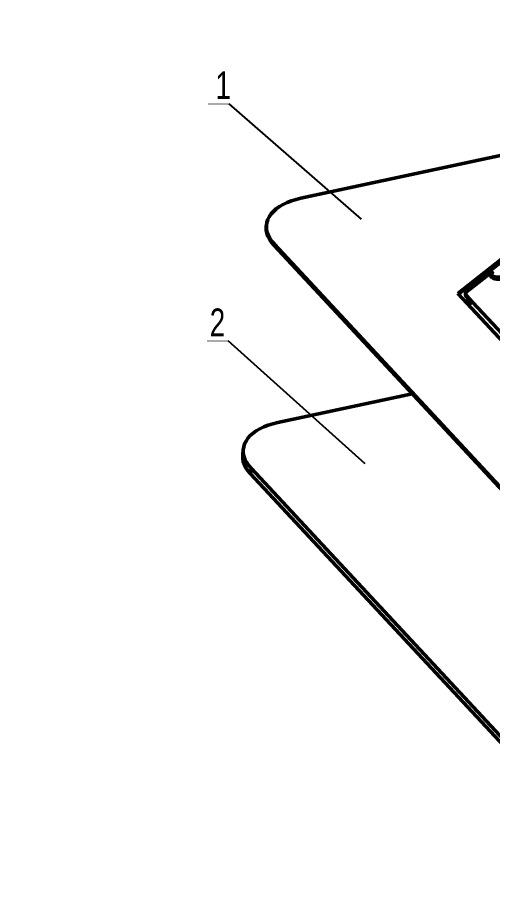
# Model space of a CAD drawing. Header units: millimetres. Extents: x 263 to 2983, y 441 to 2500.
# Drawn here: x 1330 to 1690, y 1449 to 2109 of the extents above; entities that cross this region are included whole.
import ezdxf

# ---------------------------------------------------------------- set-up
doc = ezdxf.new("R2010")
doc.units = ezdxf.units.MM
doc.header["$LTSCALE"] = 0.5
doc.layers.add('BOL', color=7, linetype='Continuous', lineweight=50)
for name, color, linetype in [('HAT', 3, 'Continuous'), ('SYM', 30, 'Continuous'), ('TXT', 114, 'Continuous')]:
    doc.layers.add(name, color=color, linetype=linetype)
doc.styles.add('DIM', font='simplex.shx')
doc.styles.add('SLDTEXTSTYLE0', font='TXT', dxfattribs={"width": 0.75})
doc.dimstyles.new('ISO', dxfattribs={"dimscale": 0, "dimtxt": 2.5, "dimasz": 2.5, "dimexe": 1.25, "dimexo": 0, "dimgap": 1, "dimtad": 1, "dimtoh": 1, "dimtxsty": 'DIM', "dimcen": 2.5, "dimadec": 0, "dimazin": 0, "dimtfac": 1, "dimtmove": 0, "dimatfit": 3, "dimfxl": 1, "dimtolj": 1, "dimarcsym": 0})

msp = doc.modelspace()

# ---------------------------------------------------------------- hatches: boundary and pattern name
at = {"layer": 'HAT'}
h = msp.add_hatch(dxfattribs=at)
h.set_pattern_fill('ANSI31', color=256, scale=1.25, angle=15)
h.paths.add_polyline_path([(1428.41, 1041.77, 1), (1396.41, 1041.77, 1)])
h.paths.add_polyline_path([(1106.15, 1807.08, 1), (1114.15, 1807.08, 1)])

# ---------------------------------------------------------------- linework, layer by layer
at = {"layer": 'BOL'}
for p, q in [((1544.64, 1971.46), (2185.73, 2108.74)), ((1518.42, 1951.28), (1518.31, 1950.27)), ((1727.8, 1950.01), (1663.6, 1899.2)), ((1727.69, 1949), (1664.09, 1898.66)), ((1720.15, 1941.91), (1672.86, 1904.48)), ((1524.14, 1935.75), (1524.24, 1936.76)), ((1941.89, 1486.41), (1524.14, 1935.75)), ((1941.99, 1487.42), (1524.24, 1936.76)), ((1675.69, 1904.71), (1688.61, 1914.94)), ((1688.57, 1914.7), (1688.41, 1913.14)), ((1689.93, 1916.66), (1689.88, 1916.62)), ((1670.22, 1900.38), (1675.69, 1904.71)), ((1671.85, 1901.68), (1671.96, 1902.72)), ((1663.6, 1899.2), (1720.18, 1838.34)), ((1669.47, 1899.17), (1669.39, 1898.33)), ((1670.06, 1897.72), (1669.97, 1896.88)), ((1674.28, 1892.24), (1669.97, 1896.88)), ((1674.96, 1892.44), (1670.06, 1897.72)), ((1670.8, 1891.45), (1671.22, 1895.53)), ((1672.02, 1894.68), (1671.6, 1890.59)), ((1717.3, 1846.91), (1674.96, 1892.44)), ((1527.14, 1801.25), (1628.92, 1823.04)), ((1500.92, 1781.06), (1500.49, 1776.85)), ((1506.31, 1762.34), (1506.75, 1766.55)), ((1924.06, 1313), (1506.31, 1762.34)), ((1924.49, 1317.21), (1506.75, 1766.55))]:
    msp.add_line(p, q, dxfattribs=at)
at = {"layer": 'BOL', "flags": 128}
for points in [[(1524.24, 1936.76), (1522.36, 1939), (1520.83, 1941.3), (1519.65, 1943.63), (1518.85, 1945.98), (1518.42, 1948.33), (1518.37, 1950.67), (1518.7, 1952.97), (1519.4, 1955.22), (1520.47, 1957.4), (1521.91, 1959.5), (1523.7, 1961.49), (1525.83, 1963.37), (1528.28, 1965.12), (1531.04, 1966.72), (1534.07, 1968.17), (1537.37, 1969.44), (1540.9, 1970.55), (1544.64, 1971.46)], [(1524.14, 1935.75), (1522.26, 1937.99), (1520.72, 1940.29), (1519.55, 1942.62), (1518.74, 1944.97), (1518.32, 1947.32), (1518.26, 1949.66), (1518.31, 1950.27)], [(1688.79, 1915.34), (1688.59, 1914.86), (1688.62, 1914.13), (1689.02, 1913.4), (1689.75, 1912.73)], [(1689.88, 1916.62), (1689.7, 1916.45), (1689.34, 1915.84), (1689.33, 1915.17), (1689.67, 1914.51), (1690.33, 1913.9)], [(1689.75, 1912.73), (1690.76, 1912.17), (1691.98, 1911.77), (1693.32, 1911.54), (1694.67, 1911.5), (1695.94, 1911.67), (1697.03, 1912.02), (1697.86, 1912.54), (1698.37, 1913.18), (1698.52, 1913.89), (1698.43, 1914.35)], [(1689.59, 1911.17), (1690.6, 1910.61), (1691.82, 1910.2), (1693.16, 1909.98), (1694.51, 1909.94), (1695.78, 1910.11), (1696.86, 1910.46), (1697.7, 1910.98), (1698.21, 1911.61), (1698.35, 1912.12)], [(1506.75, 1766.55), (1504.86, 1768.79), (1503.33, 1771.08), (1502.15, 1773.42), (1501.35, 1775.77), (1500.92, 1778.12), (1500.87, 1780.46), (1501.2, 1782.76), (1501.9, 1785.01), (1502.98, 1787.19), (1504.41, 1789.29), (1506.2, 1791.28), (1508.33, 1793.16), (1510.78, 1794.9), (1513.54, 1796.51), (1516.57, 1797.95), (1519.87, 1799.23), (1523.4, 1800.33), (1527.14, 1801.25)], [(1506.31, 1762.34), (1504.43, 1764.58), (1502.9, 1766.87), (1501.72, 1769.21), (1500.92, 1771.56), (1500.49, 1773.91), (1500.44, 1776.25), (1500.49, 1776.85)]]:
    msp.add_lwpolyline(points, dxfattribs=at)
at = {"layer": 'BOL'}
for centre, radius, start, end in [((1693.37, 1912.53), 5.37, 130.54445, 148.48304), ((1690.65, 1913.15), 2.24, 180.24167, 241.81614), ((1671.17, 1898.99), 1.69, 124.34976, 228.82621), ((1674.48, 1902.5), 2.53, 61.22911, 174.91996), ((1674.61, 1902.27), 1.81, 81.84167, 174.88538), ((1671.21, 1898.22), 1.83, 176.50717, 227.24141), ((1676.19, 1887.38), 5.21, 103.61099, 145.93927)]:
    msp.add_arc(centre, radius, start, end, dxfattribs=at)
at = {"layer": 'SYM', "const_width": 0.5}
for points in [[(1474.14, 2043.05), (1490.09, 2043.05)], [(1473.45, 1863.11), (1489.4, 1863.11)]]:
    msp.add_lwpolyline(points, dxfattribs=at)

# ---------------------------------------------------------------- texts
at = {"layer": 'TXT', "char_height": 21, "attachment_point": 1, "style": 'SLDTEXTSTYLE0'}
for s, insert in [('1', (1479.81, 2067.7)), ('2', (1475.46, 1887.76))]:
    msp.add_mtext(s, dxfattribs=dict(at, insert=insert))

# ---------------------------------------------------------------- leaders
at = {"layer": 'SYM'}
for points in [[(1590.51, 1955.62), (1490.09, 2043.05)], [(1593.41, 1769.86), (1489.4, 1863.11)]]:
    msp.add_leader(points, dimstyle='ISO', override={"dimscale": 1, "dimtad": 0}, dxfattribs=at)

doc.saveas('drawing.dxf')
